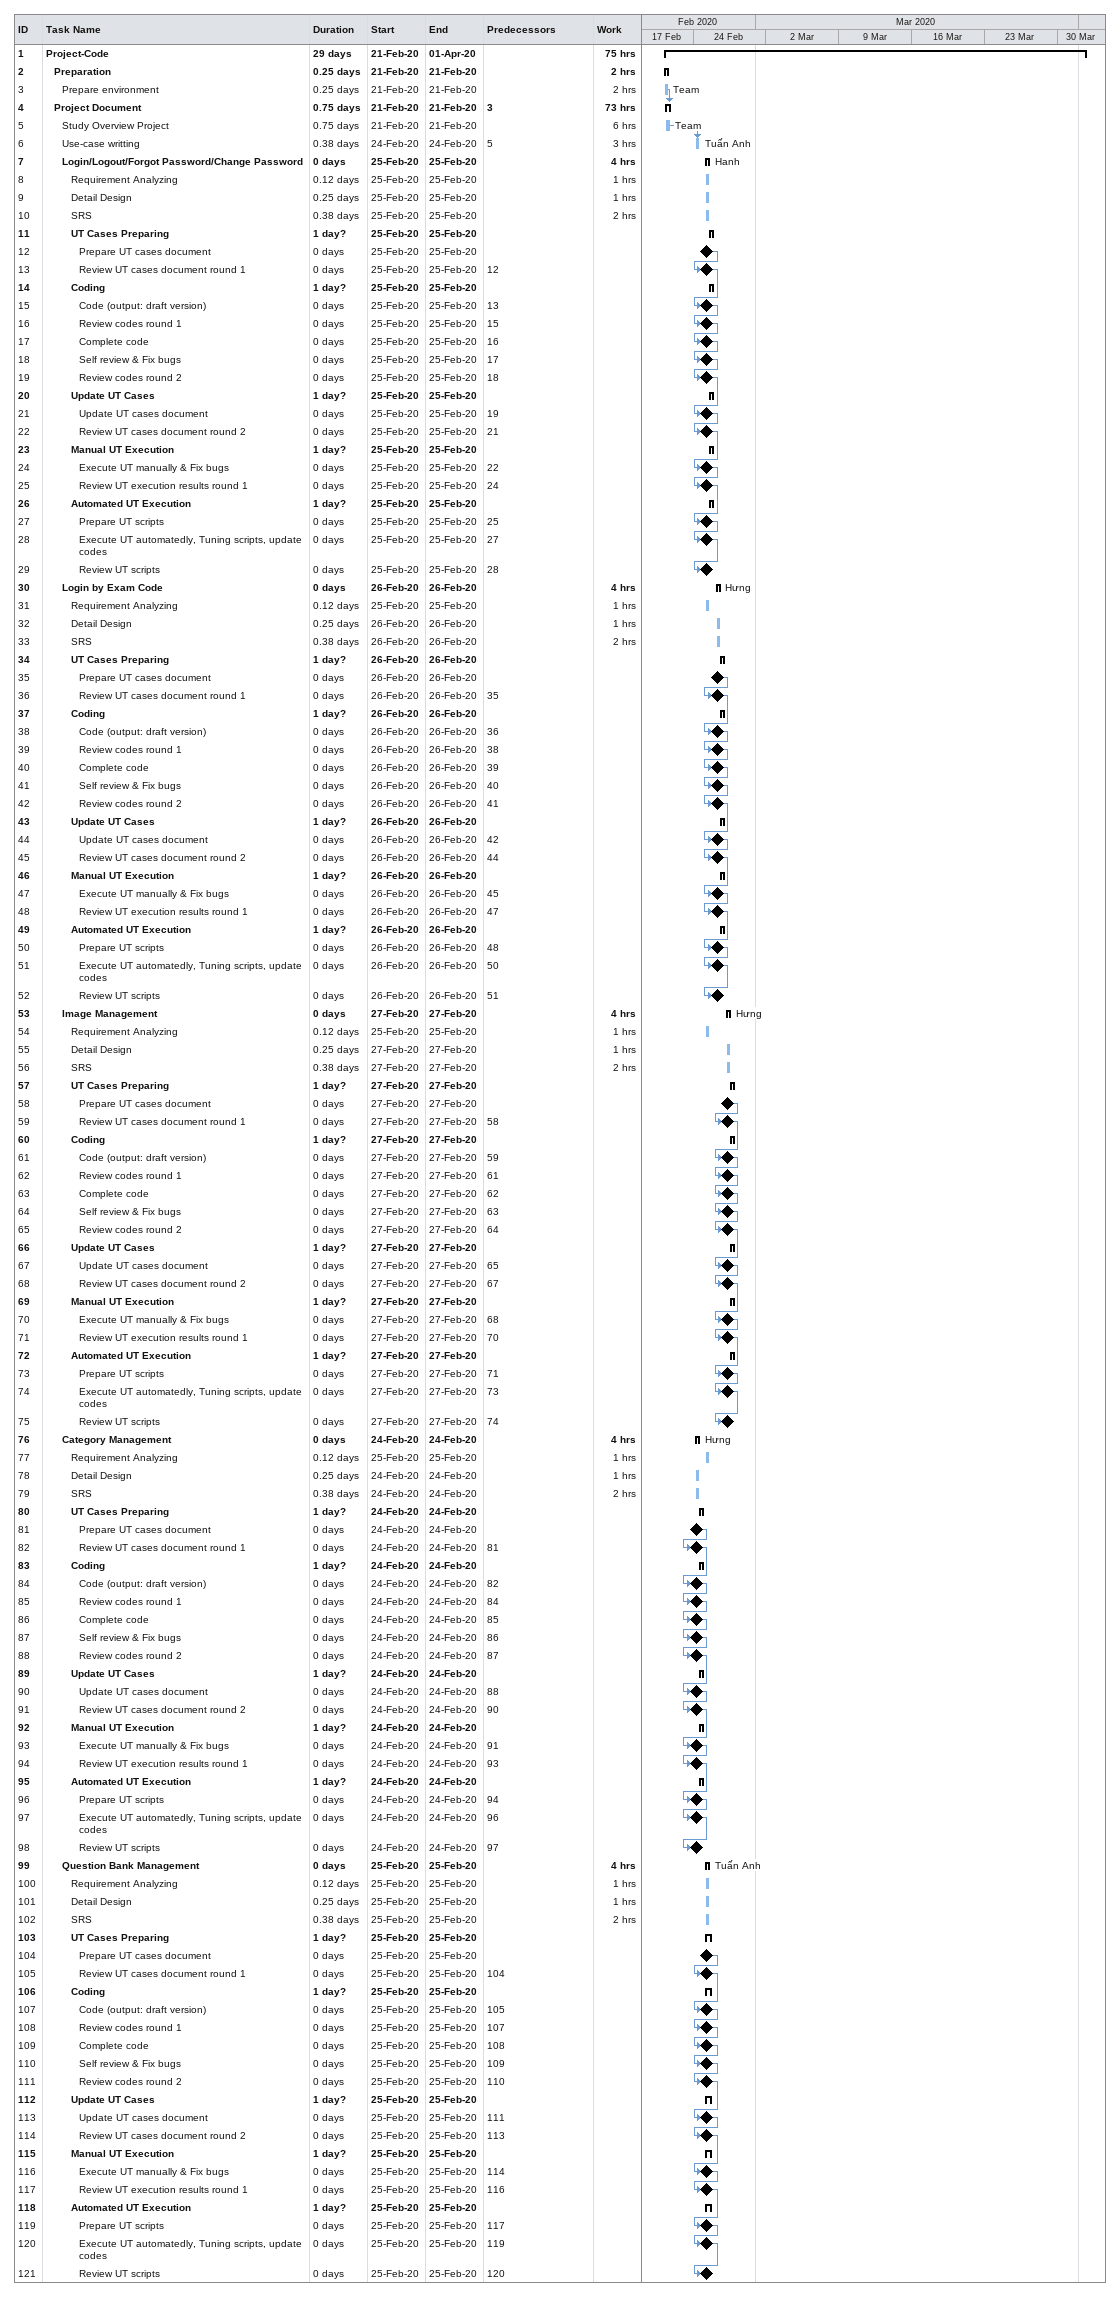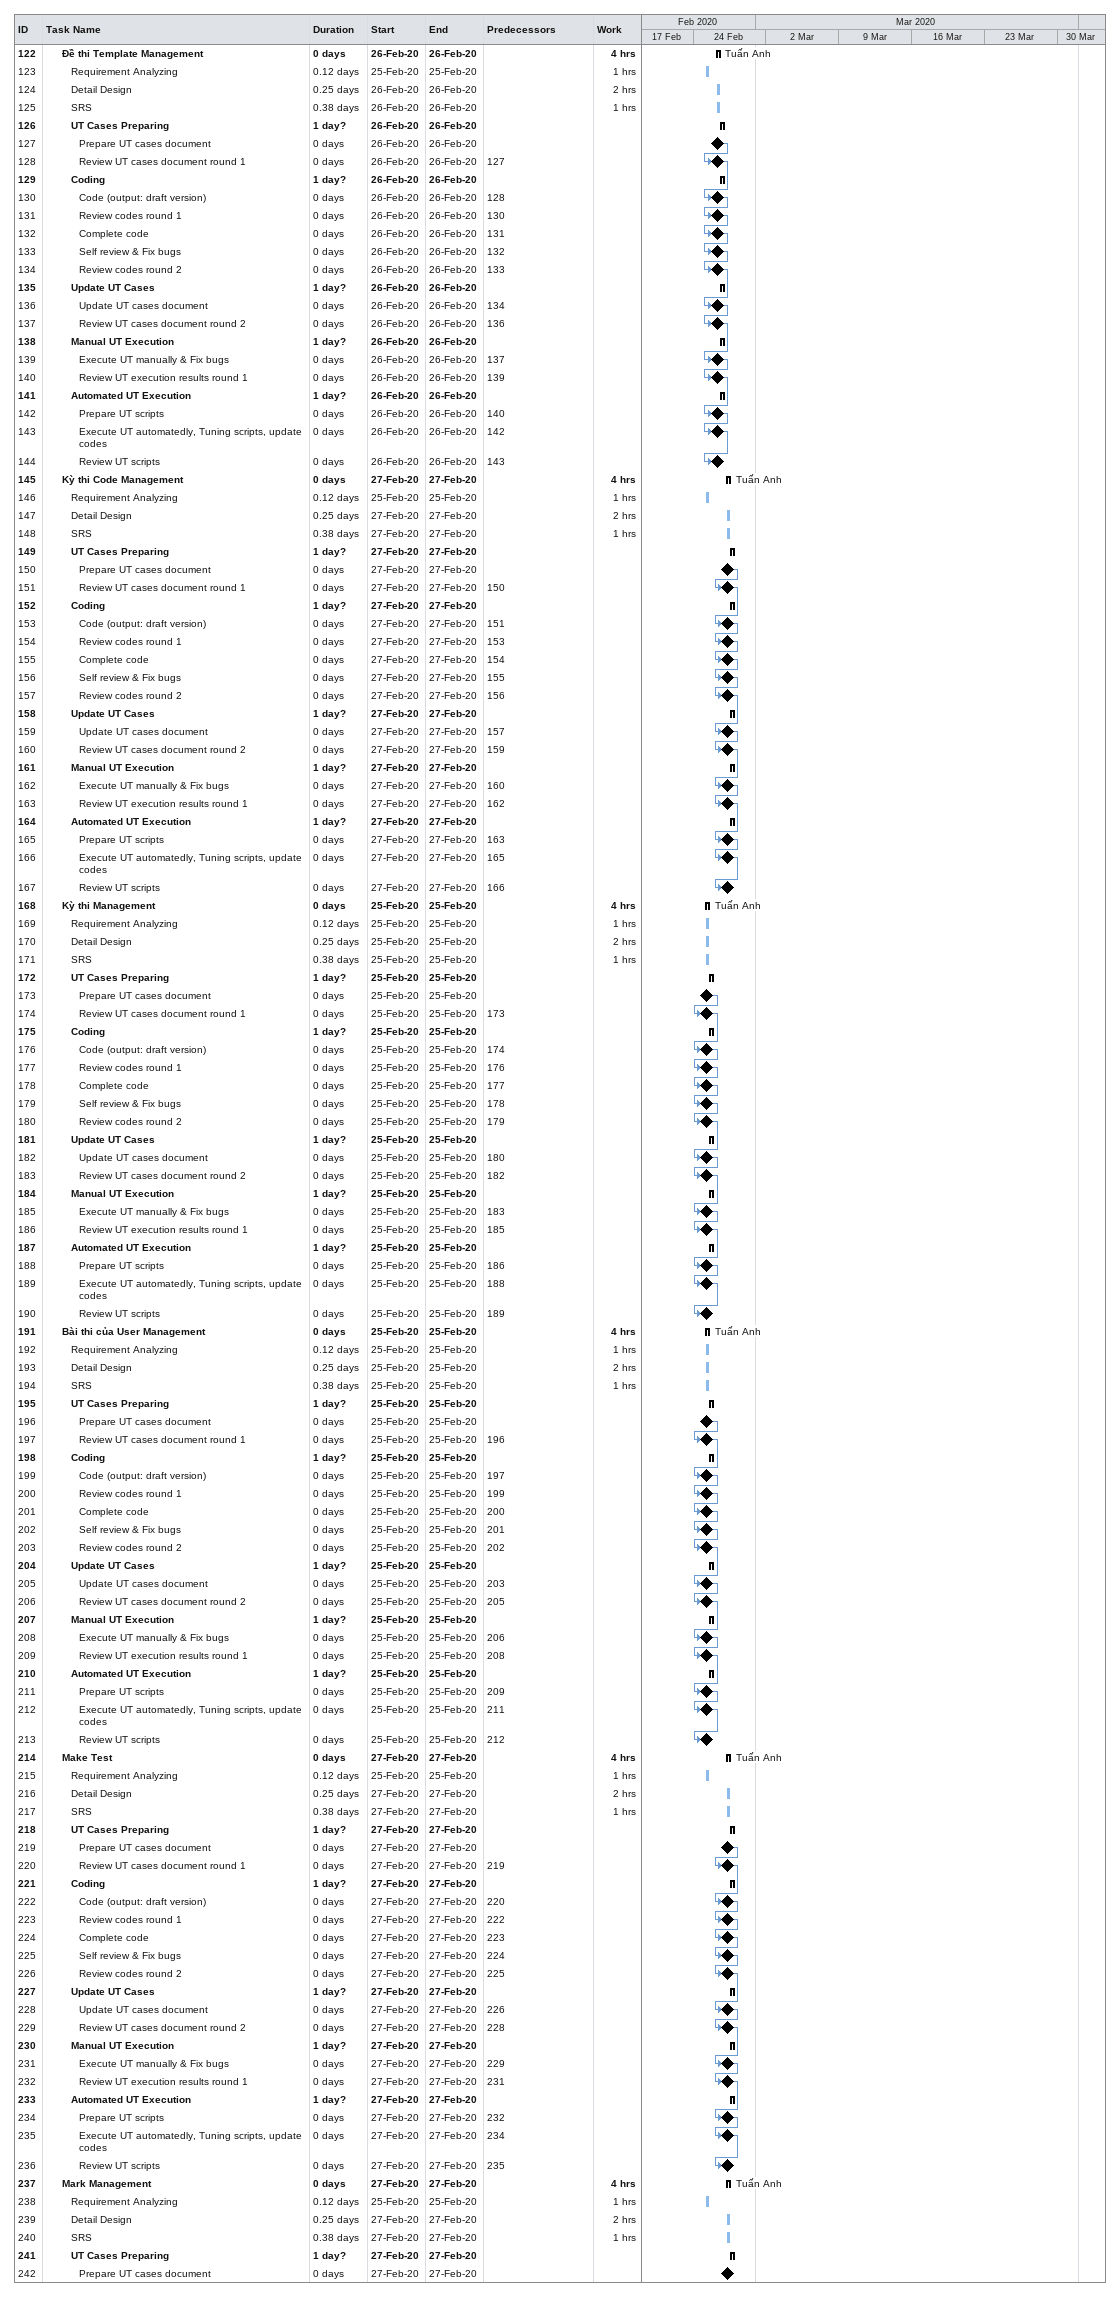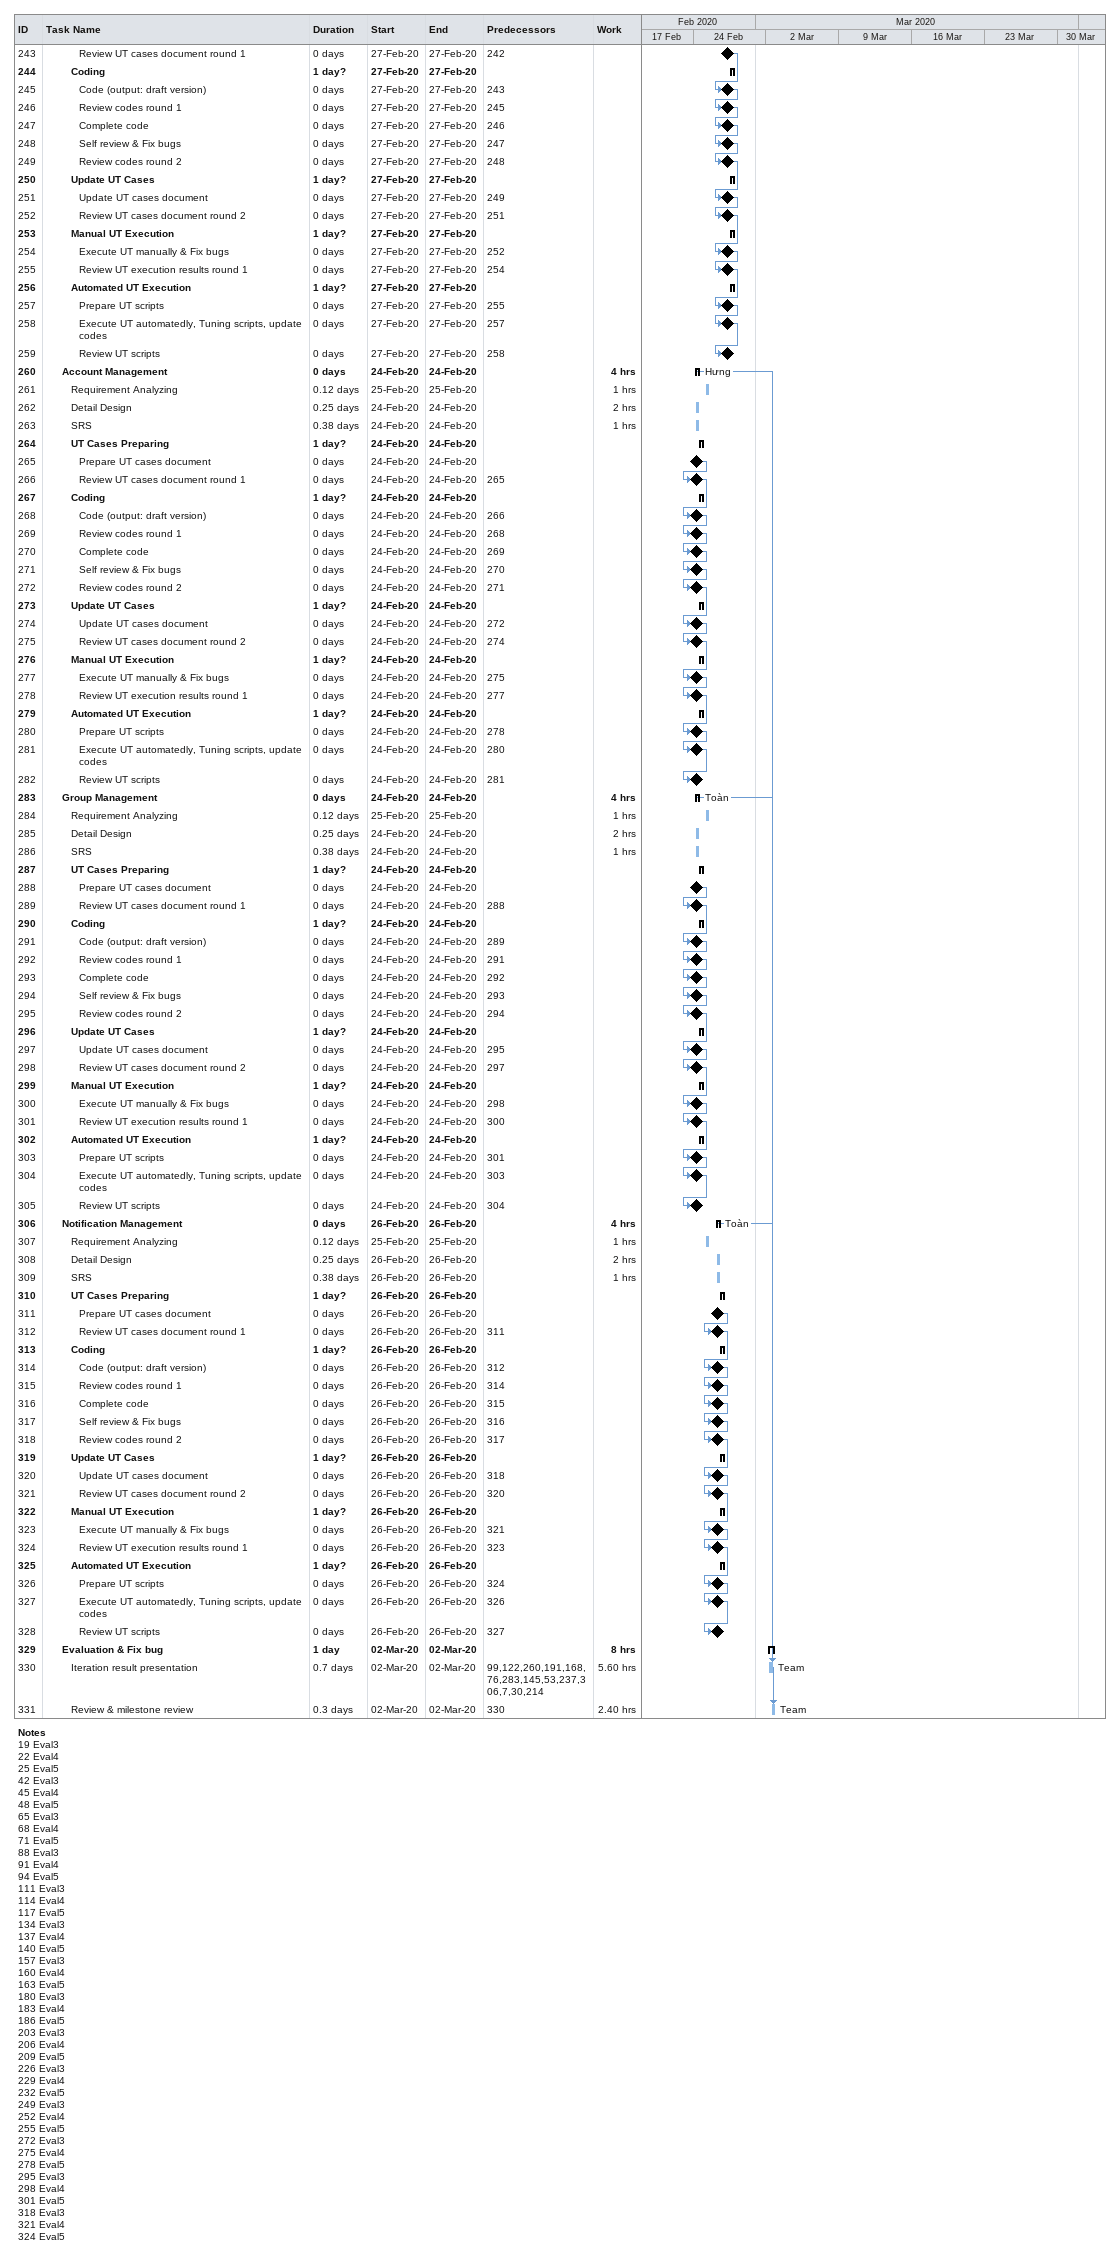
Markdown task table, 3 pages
| ID | Level | Task | Duration | Start | Finish | Predecessors | Resources | Work (h) |
|---|---|---|---|---|---|---|---|---|
| 1 | 1 | **Project-Code** | 29d | 2020-02-21 | 2020-04-01 |  |  | 75 |
| 2 | 2 | **Preparation** | 0.25d | 2020-02-21 | 2020-02-21 |  |  | 2 |
| 3 | 3 | Prepare environment | 0.25d | 2020-02-21 | 2020-02-21 |  | Team | 2 |
| 4 | 2 | **Project Document** | 0.75d | 2020-02-21 | 2020-02-21 | 3 |  | 73 |
| 5 | 3 | Study Overview Project | 0.75d | 2020-02-21 | 2020-02-21 |  | Team | 6 |
| 6 | 3 | Use-case writting | 0.38d | 2020-02-24 | 2020-02-24 | 5 | Tuấn Anh | 3 |
| 7 | 3 | **Login/Logout/Forgot Password/Change Password** | 0d | 2020-02-25 | 2020-02-25 |  | Hanh | 4 |
| 8 | 4 | Requirement Analyzing | 0.12d | 2020-02-25 | 2020-02-25 |  |  | 1 |
| 9 | 4 | Detail Design | 0.25d | 2020-02-25 | 2020-02-25 |  |  | 1 |
| 10 | 4 | SRS | 0.38d | 2020-02-25 | 2020-02-25 |  |  | 2 |
| 11 | 4 | **UT Cases Preparing** | 1d? | 2020-02-25 | 2020-02-25 |  |  |  |
| 12 | 5 | Prepare UT cases document | 0d | 2020-02-25 | 2020-02-25 |  |  |  |
| 13 | 5 | Review UT cases document round 1 | 0d | 2020-02-25 | 2020-02-25 | 12 |  |  |
| 14 | 4 | **Coding** | 1d? | 2020-02-25 | 2020-02-25 |  |  |  |
| 15 | 5 | Code (output: draft version) | 0d | 2020-02-25 | 2020-02-25 | 13 |  |  |
| 16 | 5 | Review codes round 1 | 0d | 2020-02-25 | 2020-02-25 | 15 |  |  |
| 17 | 5 | Complete code | 0d | 2020-02-25 | 2020-02-25 | 16 |  |  |
| 18 | 5 | Self review & Fix bugs | 0d | 2020-02-25 | 2020-02-25 | 17 |  |  |
| 19 | 5 | Review codes round 2 | 0d | 2020-02-25 | 2020-02-25 | 18 |  |  |
| 20 | 4 | **Update UT Cases** | 1d? | 2020-02-25 | 2020-02-25 |  |  |  |
| 21 | 5 | Update UT cases document | 0d | 2020-02-25 | 2020-02-25 | 19 |  |  |
| 22 | 5 | Review UT cases document round 2 | 0d | 2020-02-25 | 2020-02-25 | 21 |  |  |
| 23 | 4 | **Manual UT Execution** | 1d? | 2020-02-25 | 2020-02-25 |  |  |  |
| 24 | 5 | Execute UT manually & Fix bugs | 0d | 2020-02-25 | 2020-02-25 | 22 |  |  |
| 25 | 5 | Review UT execution results round 1 | 0d | 2020-02-25 | 2020-02-25 | 24 |  |  |
| 26 | 4 | **Automated UT Execution** | 1d? | 2020-02-25 | 2020-02-25 |  |  |  |
| 27 | 5 | Prepare UT scripts | 0d | 2020-02-25 | 2020-02-25 | 25 |  |  |
| 28 | 5 | Execute UT automatedly, Tuning scripts, update codes | 0d | 2020-02-25 | 2020-02-25 | 27 |  |  |
| 29 | 5 | Review UT scripts | 0d | 2020-02-25 | 2020-02-25 | 28 |  |  |
| 30 | 3 | **Login by Exam Code** | 0d | 2020-02-26 | 2020-02-26 |  | Hưng | 4 |
| 31 | 4 | Requirement Analyzing | 0.12d | 2020-02-25 | 2020-02-25 |  |  | 1 |
| 32 | 4 | Detail Design | 0.25d | 2020-02-26 | 2020-02-26 |  |  | 1 |
| 33 | 4 | SRS | 0.38d | 2020-02-26 | 2020-02-26 |  |  | 2 |
| 34 | 4 | **UT Cases Preparing** | 1d? | 2020-02-26 | 2020-02-26 |  |  |  |
| 35 | 5 | Prepare UT cases document | 0d | 2020-02-26 | 2020-02-26 |  |  |  |
| 36 | 5 | Review UT cases document round 1 | 0d | 2020-02-26 | 2020-02-26 | 35 |  |  |
| 37 | 4 | **Coding** | 1d? | 2020-02-26 | 2020-02-26 |  |  |  |
| 38 | 5 | Code (output: draft version) | 0d | 2020-02-26 | 2020-02-26 | 36 |  |  |
| 39 | 5 | Review codes round 1 | 0d | 2020-02-26 | 2020-02-26 | 38 |  |  |
| 40 | 5 | Complete code | 0d | 2020-02-26 | 2020-02-26 | 39 |  |  |
| 41 | 5 | Self review & Fix bugs | 0d | 2020-02-26 | 2020-02-26 | 40 |  |  |
| 42 | 5 | Review codes round 2 | 0d | 2020-02-26 | 2020-02-26 | 41 |  |  |
| 43 | 4 | **Update UT Cases** | 1d? | 2020-02-26 | 2020-02-26 |  |  |  |
| 44 | 5 | Update UT cases document | 0d | 2020-02-26 | 2020-02-26 | 42 |  |  |
| 45 | 5 | Review UT cases document round 2 | 0d | 2020-02-26 | 2020-02-26 | 44 |  |  |
| 46 | 4 | **Manual UT Execution** | 1d? | 2020-02-26 | 2020-02-26 |  |  |  |
| 47 | 5 | Execute UT manually & Fix bugs | 0d | 2020-02-26 | 2020-02-26 | 45 |  |  |
| 48 | 5 | Review UT execution results round 1 | 0d | 2020-02-26 | 2020-02-26 | 47 |  |  |
| 49 | 4 | **Automated UT Execution** | 1d? | 2020-02-26 | 2020-02-26 |  |  |  |
| 50 | 5 | Prepare UT scripts | 0d | 2020-02-26 | 2020-02-26 | 48 |  |  |
| 51 | 5 | Execute UT automatedly, Tuning scripts, update codes | 0d | 2020-02-26 | 2020-02-26 | 50 |  |  |
| 52 | 5 | Review UT scripts | 0d | 2020-02-26 | 2020-02-26 | 51 |  |  |
| 53 | 3 | **Image Management** | 0d | 2020-02-27 | 2020-02-27 |  | Hưng | 4 |
| 54 | 4 | Requirement Analyzing | 0.12d | 2020-02-25 | 2020-02-25 |  |  | 1 |
| 55 | 4 | Detail Design | 0.25d | 2020-02-27 | 2020-02-27 |  |  | 1 |
| 56 | 4 | SRS | 0.38d | 2020-02-27 | 2020-02-27 |  |  | 2 |
| 57 | 4 | **UT Cases Preparing** | 1d? | 2020-02-27 | 2020-02-27 |  |  |  |
| 58 | 5 | Prepare UT cases document | 0d | 2020-02-27 | 2020-02-27 |  |  |  |
| 59 | 5 | Review UT cases document round 1 | 0d | 2020-02-27 | 2020-02-27 | 58 |  |  |
| 60 | 4 | **Coding** | 1d? | 2020-02-27 | 2020-02-27 |  |  |  |
| 61 | 5 | Code (output: draft version) | 0d | 2020-02-27 | 2020-02-27 | 59 |  |  |
| 62 | 5 | Review codes round 1 | 0d | 2020-02-27 | 2020-02-27 | 61 |  |  |
| 63 | 5 | Complete code | 0d | 2020-02-27 | 2020-02-27 | 62 |  |  |
| 64 | 5 | Self review & Fix bugs | 0d | 2020-02-27 | 2020-02-27 | 63 |  |  |
| 65 | 5 | Review codes round 2 | 0d | 2020-02-27 | 2020-02-27 | 64 |  |  |
| 66 | 4 | **Update UT Cases** | 1d? | 2020-02-27 | 2020-02-27 |  |  |  |
| 67 | 5 | Update UT cases document | 0d | 2020-02-27 | 2020-02-27 | 65 |  |  |
| 68 | 5 | Review UT cases document round 2 | 0d | 2020-02-27 | 2020-02-27 | 67 |  |  |
| 69 | 4 | **Manual UT Execution** | 1d? | 2020-02-27 | 2020-02-27 |  |  |  |
| 70 | 5 | Execute UT manually & Fix bugs | 0d | 2020-02-27 | 2020-02-27 | 68 |  |  |
| 71 | 5 | Review UT execution results round 1 | 0d | 2020-02-27 | 2020-02-27 | 70 |  |  |
| 72 | 4 | **Automated UT Execution** | 1d? | 2020-02-27 | 2020-02-27 |  |  |  |
| 73 | 5 | Prepare UT scripts | 0d | 2020-02-27 | 2020-02-27 | 71 |  |  |
| 74 | 5 | Execute UT automatedly, Tuning scripts, update codes | 0d | 2020-02-27 | 2020-02-27 | 73 |  |  |
| 75 | 5 | Review UT scripts | 0d | 2020-02-27 | 2020-02-27 | 74 |  |  |
| 76 | 3 | **Category Management** | 0d | 2020-02-24 | 2020-02-24 |  | Hưng | 4 |
| 77 | 4 | Requirement Analyzing | 0.12d | 2020-02-25 | 2020-02-25 |  |  | 1 |
| 78 | 4 | Detail Design | 0.25d | 2020-02-24 | 2020-02-24 |  |  | 1 |
| 79 | 4 | SRS | 0.38d | 2020-02-24 | 2020-02-24 |  |  | 2 |
| 80 | 4 | **UT Cases Preparing** | 1d? | 2020-02-24 | 2020-02-24 |  |  |  |
| 81 | 5 | Prepare UT cases document | 0d | 2020-02-24 | 2020-02-24 |  |  |  |
| 82 | 5 | Review UT cases document round 1 | 0d | 2020-02-24 | 2020-02-24 | 81 |  |  |
| 83 | 4 | **Coding** | 1d? | 2020-02-24 | 2020-02-24 |  |  |  |
| 84 | 5 | Code (output: draft version) | 0d | 2020-02-24 | 2020-02-24 | 82 |  |  |
| 85 | 5 | Review codes round 1 | 0d | 2020-02-24 | 2020-02-24 | 84 |  |  |
| 86 | 5 | Complete code | 0d | 2020-02-24 | 2020-02-24 | 85 |  |  |
| 87 | 5 | Self review & Fix bugs | 0d | 2020-02-24 | 2020-02-24 | 86 |  |  |
| 88 | 5 | Review codes round 2 | 0d | 2020-02-24 | 2020-02-24 | 87 |  |  |
| 89 | 4 | **Update UT Cases** | 1d? | 2020-02-24 | 2020-02-24 |  |  |  |
| 90 | 5 | Update UT cases document | 0d | 2020-02-24 | 2020-02-24 | 88 |  |  |
| 91 | 5 | Review UT cases document round 2 | 0d | 2020-02-24 | 2020-02-24 | 90 |  |  |
| 92 | 4 | **Manual UT Execution** | 1d? | 2020-02-24 | 2020-02-24 |  |  |  |
| 93 | 5 | Execute UT manually & Fix bugs | 0d | 2020-02-24 | 2020-02-24 | 91 |  |  |
| 94 | 5 | Review UT execution results round 1 | 0d | 2020-02-24 | 2020-02-24 | 93 |  |  |
| 95 | 4 | **Automated UT Execution** | 1d? | 2020-02-24 | 2020-02-24 |  |  |  |
| 96 | 5 | Prepare UT scripts | 0d | 2020-02-24 | 2020-02-24 | 94 |  |  |
| 97 | 5 | Execute UT automatedly, Tuning scripts, update codes | 0d | 2020-02-24 | 2020-02-24 | 96 |  |  |
| 98 | 5 | Review UT scripts | 0d | 2020-02-24 | 2020-02-24 | 97 |  |  |
| 99 | 3 | **Question Bank Management** | 0d | 2020-02-25 | 2020-02-25 |  | Tuấn Anh | 4 |
| 100 | 4 | Requirement Analyzing | 0.12d | 2020-02-25 | 2020-02-25 |  |  | 1 |
| 101 | 4 | Detail Design | 0.25d | 2020-02-25 | 2020-02-25 |  |  | 1 |
| 102 | 4 | SRS | 0.38d | 2020-02-25 | 2020-02-25 |  |  | 2 |
| 103 | 4 | **UT Cases Preparing** | 1d? | 2020-02-25 | 2020-02-25 |  |  |  |
| 104 | 5 | Prepare UT cases document | 0d | 2020-02-25 | 2020-02-25 |  |  |  |
| 105 | 5 | Review UT cases document round 1 | 0d | 2020-02-25 | 2020-02-25 | 104 |  |  |
| 106 | 4 | **Coding** | 1d? | 2020-02-25 | 2020-02-25 |  |  |  |
| 107 | 5 | Code (output: draft version) | 0d | 2020-02-25 | 2020-02-25 | 105 |  |  |
| 108 | 5 | Review codes round 1 | 0d | 2020-02-25 | 2020-02-25 | 107 |  |  |
| 109 | 5 | Complete code | 0d | 2020-02-25 | 2020-02-25 | 108 |  |  |
| 110 | 5 | Self review & Fix bugs | 0d | 2020-02-25 | 2020-02-25 | 109 |  |  |
| 111 | 5 | Review codes round 2 | 0d | 2020-02-25 | 2020-02-25 | 110 |  |  |
| 112 | 4 | **Update UT Cases** | 1d? | 2020-02-25 | 2020-02-25 |  |  |  |
| 113 | 5 | Update UT cases document | 0d | 2020-02-25 | 2020-02-25 | 111 |  |  |
| 114 | 5 | Review UT cases document round 2 | 0d | 2020-02-25 | 2020-02-25 | 113 |  |  |
| 115 | 4 | **Manual UT Execution** | 1d? | 2020-02-25 | 2020-02-25 |  |  |  |
| 116 | 5 | Execute UT manually & Fix bugs | 0d | 2020-02-25 | 2020-02-25 | 114 |  |  |
| 117 | 5 | Review UT execution results round 1 | 0d | 2020-02-25 | 2020-02-25 | 116 |  |  |
| 118 | 4 | **Automated UT Execution** | 1d? | 2020-02-25 | 2020-02-25 |  |  |  |
| 119 | 5 | Prepare UT scripts | 0d | 2020-02-25 | 2020-02-25 | 117 |  |  |
| 120 | 5 | Execute UT automatedly, Tuning scripts, update codes | 0d | 2020-02-25 | 2020-02-25 | 119 |  |  |
| 121 | 5 | Review UT scripts | 0d | 2020-02-25 | 2020-02-25 | 120 |  |  |
| 122 | 3 | **Đề thi Template Management** | 0d | 2020-02-26 | 2020-02-26 |  | Tuấn Anh | 4 |
| 123 | 4 | Requirement Analyzing | 0.12d | 2020-02-25 | 2020-02-25 |  |  | 1 |
| 124 | 4 | Detail Design | 0.25d | 2020-02-26 | 2020-02-26 |  |  | 2 |
| 125 | 4 | SRS | 0.38d | 2020-02-26 | 2020-02-26 |  |  | 1 |
| 126 | 4 | **UT Cases Preparing** | 1d? | 2020-02-26 | 2020-02-26 |  |  |  |
| 127 | 5 | Prepare UT cases document | 0d | 2020-02-26 | 2020-02-26 |  |  |  |
| 128 | 5 | Review UT cases document round 1 | 0d | 2020-02-26 | 2020-02-26 | 127 |  |  |
| 129 | 4 | **Coding** | 1d? | 2020-02-26 | 2020-02-26 |  |  |  |
| 130 | 5 | Code (output: draft version) | 0d | 2020-02-26 | 2020-02-26 | 128 |  |  |
| 131 | 5 | Review codes round 1 | 0d | 2020-02-26 | 2020-02-26 | 130 |  |  |
| 132 | 5 | Complete code | 0d | 2020-02-26 | 2020-02-26 | 131 |  |  |
| 133 | 5 | Self review & Fix bugs | 0d | 2020-02-26 | 2020-02-26 | 132 |  |  |
| 134 | 5 | Review codes round 2 | 0d | 2020-02-26 | 2020-02-26 | 133 |  |  |
| 135 | 4 | **Update UT Cases** | 1d? | 2020-02-26 | 2020-02-26 |  |  |  |
| 136 | 5 | Update UT cases document | 0d | 2020-02-26 | 2020-02-26 | 134 |  |  |
| 137 | 5 | Review UT cases document round 2 | 0d | 2020-02-26 | 2020-02-26 | 136 |  |  |
| 138 | 4 | **Manual UT Execution** | 1d? | 2020-02-26 | 2020-02-26 |  |  |  |
| 139 | 5 | Execute UT manually & Fix bugs | 0d | 2020-02-26 | 2020-02-26 | 137 |  |  |
| 140 | 5 | Review UT execution results round 1 | 0d | 2020-02-26 | 2020-02-26 | 139 |  |  |
| 141 | 4 | **Automated UT Execution** | 1d? | 2020-02-26 | 2020-02-26 |  |  |  |
| 142 | 5 | Prepare UT scripts | 0d | 2020-02-26 | 2020-02-26 | 140 |  |  |
| 143 | 5 | Execute UT automatedly, Tuning scripts, update codes | 0d | 2020-02-26 | 2020-02-26 | 142 |  |  |
| 144 | 5 | Review UT scripts | 0d | 2020-02-26 | 2020-02-26 | 143 |  |  |
| 145 | 3 | **Kỳ thi Code Management** | 0d | 2020-02-27 | 2020-02-27 |  | Tuấn Anh | 4 |
| 146 | 4 | Requirement Analyzing | 0.12d | 2020-02-25 | 2020-02-25 |  |  | 1 |
| 147 | 4 | Detail Design | 0.25d | 2020-02-27 | 2020-02-27 |  |  | 2 |
| 148 | 4 | SRS | 0.38d | 2020-02-27 | 2020-02-27 |  |  | 1 |
| 149 | 4 | **UT Cases Preparing** | 1d? | 2020-02-27 | 2020-02-27 |  |  |  |
| 150 | 5 | Prepare UT cases document | 0d | 2020-02-27 | 2020-02-27 |  |  |  |
| 151 | 5 | Review UT cases document round 1 | 0d | 2020-02-27 | 2020-02-27 | 150 |  |  |
| 152 | 4 | **Coding** | 1d? | 2020-02-27 | 2020-02-27 |  |  |  |
| 153 | 5 | Code (output: draft version) | 0d | 2020-02-27 | 2020-02-27 | 151 |  |  |
| 154 | 5 | Review codes round 1 | 0d | 2020-02-27 | 2020-02-27 | 153 |  |  |
| 155 | 5 | Complete code | 0d | 2020-02-27 | 2020-02-27 | 154 |  |  |
| 156 | 5 | Self review & Fix bugs | 0d | 2020-02-27 | 2020-02-27 | 155 |  |  |
| 157 | 5 | Review codes round 2 | 0d | 2020-02-27 | 2020-02-27 | 156 |  |  |
| 158 | 4 | **Update UT Cases** | 1d? | 2020-02-27 | 2020-02-27 |  |  |  |
| 159 | 5 | Update UT cases document | 0d | 2020-02-27 | 2020-02-27 | 157 |  |  |
| 160 | 5 | Review UT cases document round 2 | 0d | 2020-02-27 | 2020-02-27 | 159 |  |  |
| 161 | 4 | **Manual UT Execution** | 1d? | 2020-02-27 | 2020-02-27 |  |  |  |
| 162 | 5 | Execute UT manually & Fix bugs | 0d | 2020-02-27 | 2020-02-27 | 160 |  |  |
| 163 | 5 | Review UT execution results round 1 | 0d | 2020-02-27 | 2020-02-27 | 162 |  |  |
| 164 | 4 | **Automated UT Execution** | 1d? | 2020-02-27 | 2020-02-27 |  |  |  |
| 165 | 5 | Prepare UT scripts | 0d | 2020-02-27 | 2020-02-27 | 163 |  |  |
| 166 | 5 | Execute UT automatedly, Tuning scripts, update codes | 0d | 2020-02-27 | 2020-02-27 | 165 |  |  |
| 167 | 5 | Review UT scripts | 0d | 2020-02-27 | 2020-02-27 | 166 |  |  |
| 168 | 3 | **Kỳ thi Management** | 0d | 2020-02-25 | 2020-02-25 |  | Tuấn Anh | 4 |
| 169 | 4 | Requirement Analyzing | 0.12d | 2020-02-25 | 2020-02-25 |  |  | 1 |
| 170 | 4 | Detail Design | 0.25d | 2020-02-25 | 2020-02-25 |  |  | 2 |
| 171 | 4 | SRS | 0.38d | 2020-02-25 | 2020-02-25 |  |  | 1 |
| 172 | 4 | **UT Cases Preparing** | 1d? | 2020-02-25 | 2020-02-25 |  |  |  |
| 173 | 5 | Prepare UT cases document | 0d | 2020-02-25 | 2020-02-25 |  |  |  |
| 174 | 5 | Review UT cases document round 1 | 0d | 2020-02-25 | 2020-02-25 | 173 |  |  |
| 175 | 4 | **Coding** | 1d? | 2020-02-25 | 2020-02-25 |  |  |  |
| 176 | 5 | Code (output: draft version) | 0d | 2020-02-25 | 2020-02-25 | 174 |  |  |
| 177 | 5 | Review codes round 1 | 0d | 2020-02-25 | 2020-02-25 | 176 |  |  |
| 178 | 5 | Complete code | 0d | 2020-02-25 | 2020-02-25 | 177 |  |  |
| 179 | 5 | Self review & Fix bugs | 0d | 2020-02-25 | 2020-02-25 | 178 |  |  |
| 180 | 5 | Review codes round 2 | 0d | 2020-02-25 | 2020-02-25 | 179 |  |  |
| 181 | 4 | **Update UT Cases** | 1d? | 2020-02-25 | 2020-02-25 |  |  |  |
| 182 | 5 | Update UT cases document | 0d | 2020-02-25 | 2020-02-25 | 180 |  |  |
| 183 | 5 | Review UT cases document round 2 | 0d | 2020-02-25 | 2020-02-25 | 182 |  |  |
| 184 | 4 | **Manual UT Execution** | 1d? | 2020-02-25 | 2020-02-25 |  |  |  |
| 185 | 5 | Execute UT manually & Fix bugs | 0d | 2020-02-25 | 2020-02-25 | 183 |  |  |
| 186 | 5 | Review UT execution results round 1 | 0d | 2020-02-25 | 2020-02-25 | 185 |  |  |
| 187 | 4 | **Automated UT Execution** | 1d? | 2020-02-25 | 2020-02-25 |  |  |  |
| 188 | 5 | Prepare UT scripts | 0d | 2020-02-25 | 2020-02-25 | 186 |  |  |
| 189 | 5 | Execute UT automatedly, Tuning scripts, update codes | 0d | 2020-02-25 | 2020-02-25 | 188 |  |  |
| 190 | 5 | Review UT scripts | 0d | 2020-02-25 | 2020-02-25 | 189 |  |  |
| 191 | 3 | **Bài thi của User Management** | 0d | 2020-02-25 | 2020-02-25 |  | Tuấn Anh | 4 |
| 192 | 4 | Requirement Analyzing | 0.12d | 2020-02-25 | 2020-02-25 |  |  | 1 |
| 193 | 4 | Detail Design | 0.25d | 2020-02-25 | 2020-02-25 |  |  | 2 |
| 194 | 4 | SRS | 0.38d | 2020-02-25 | 2020-02-25 |  |  | 1 |
| 195 | 4 | **UT Cases Preparing** | 1d? | 2020-02-25 | 2020-02-25 |  |  |  |
| 196 | 5 | Prepare UT cases document | 0d | 2020-02-25 | 2020-02-25 |  |  |  |
| 197 | 5 | Review UT cases document round 1 | 0d | 2020-02-25 | 2020-02-25 | 196 |  |  |
| 198 | 4 | **Coding** | 1d? | 2020-02-25 | 2020-02-25 |  |  |  |
| 199 | 5 | Code (output: draft version) | 0d | 2020-02-25 | 2020-02-25 | 197 |  |  |
| 200 | 5 | Review codes round 1 | 0d | 2020-02-25 | 2020-02-25 | 199 |  |  |
| 201 | 5 | Complete code | 0d | 2020-02-25 | 2020-02-25 | 200 |  |  |
| 202 | 5 | Self review & Fix bugs | 0d | 2020-02-25 | 2020-02-25 | 201 |  |  |
| 203 | 5 | Review codes round 2 | 0d | 2020-02-25 | 2020-02-25 | 202 |  |  |
| 204 | 4 | **Update UT Cases** | 1d? | 2020-02-25 | 2020-02-25 |  |  |  |
| 205 | 5 | Update UT cases document | 0d | 2020-02-25 | 2020-02-25 | 203 |  |  |
| 206 | 5 | Review UT cases document round 2 | 0d | 2020-02-25 | 2020-02-25 | 205 |  |  |
| 207 | 4 | **Manual UT Execution** | 1d? | 2020-02-25 | 2020-02-25 |  |  |  |
| 208 | 5 | Execute UT manually & Fix bugs | 0d | 2020-02-25 | 2020-02-25 | 206 |  |  |
| 209 | 5 | Review UT execution results round 1 | 0d | 2020-02-25 | 2020-02-25 | 208 |  |  |
| 210 | 4 | **Automated UT Execution** | 1d? | 2020-02-25 | 2020-02-25 |  |  |  |
| 211 | 5 | Prepare UT scripts | 0d | 2020-02-25 | 2020-02-25 | 209 |  |  |
| 212 | 5 | Execute UT automatedly, Tuning scripts, update codes | 0d | 2020-02-25 | 2020-02-25 | 211 |  |  |
| 213 | 5 | Review UT scripts | 0d | 2020-02-25 | 2020-02-25 | 212 |  |  |
| 214 | 3 | **Make Test** | 0d | 2020-02-27 | 2020-02-27 |  | Tuấn Anh | 4 |
| 215 | 4 | Requirement Analyzing | 0.12d | 2020-02-25 | 2020-02-25 |  |  | 1 |
| 216 | 4 | Detail Design | 0.25d | 2020-02-27 | 2020-02-27 |  |  | 2 |
| 217 | 4 | SRS | 0.38d | 2020-02-27 | 2020-02-27 |  |  | 1 |
| 218 | 4 | **UT Cases Preparing** | 1d? | 2020-02-27 | 2020-02-27 |  |  |  |
| 219 | 5 | Prepare UT cases document | 0d | 2020-02-27 | 2020-02-27 |  |  |  |
| 220 | 5 | Review UT cases document round 1 | 0d | 2020-02-27 | 2020-02-27 | 219 |  |  |
| 221 | 4 | **Coding** | 1d? | 2020-02-27 | 2020-02-27 |  |  |  |
| 222 | 5 | Code (output: draft version) | 0d | 2020-02-27 | 2020-02-27 | 220 |  |  |
| 223 | 5 | Review codes round 1 | 0d | 2020-02-27 | 2020-02-27 | 222 |  |  |
| 224 | 5 | Complete code | 0d | 2020-02-27 | 2020-02-27 | 223 |  |  |
| 225 | 5 | Self review & Fix bugs | 0d | 2020-02-27 | 2020-02-27 | 224 |  |  |
| 226 | 5 | Review codes round 2 | 0d | 2020-02-27 | 2020-02-27 | 225 |  |  |
| 227 | 4 | **Update UT Cases** | 1d? | 2020-02-27 | 2020-02-27 |  |  |  |
| 228 | 5 | Update UT cases document | 0d | 2020-02-27 | 2020-02-27 | 226 |  |  |
| 229 | 5 | Review UT cases document round 2 | 0d | 2020-02-27 | 2020-02-27 | 228 |  |  |
| 230 | 4 | **Manual UT Execution** | 1d? | 2020-02-27 | 2020-02-27 |  |  |  |
| 231 | 5 | Execute UT manually & Fix bugs | 0d | 2020-02-27 | 2020-02-27 | 229 |  |  |
| 232 | 5 | Review UT execution results round 1 | 0d | 2020-02-27 | 2020-02-27 | 231 |  |  |
| 233 | 4 | **Automated UT Execution** | 1d? | 2020-02-27 | 2020-02-27 |  |  |  |
| 234 | 5 | Prepare UT scripts | 0d | 2020-02-27 | 2020-02-27 | 232 |  |  |
| 235 | 5 | Execute UT automatedly, Tuning scripts, update codes | 0d | 2020-02-27 | 2020-02-27 | 234 |  |  |
| 236 | 5 | Review UT scripts | 0d | 2020-02-27 | 2020-02-27 | 235 |  |  |
| 237 | 3 | **Mark Management** | 0d | 2020-02-27 | 2020-02-27 |  | Tuấn Anh | 4 |
| 238 | 4 | Requirement Analyzing | 0.12d | 2020-02-25 | 2020-02-25 |  |  | 1 |
| 239 | 4 | Detail Design | 0.25d | 2020-02-27 | 2020-02-27 |  |  | 2 |
| 240 | 4 | SRS | 0.38d | 2020-02-27 | 2020-02-27 |  |  | 1 |
| 241 | 4 | **UT Cases Preparing** | 1d? | 2020-02-27 | 2020-02-27 |  |  |  |
| 242 | 5 | Prepare UT cases document | 0d | 2020-02-27 | 2020-02-27 |  |  |  |
| 243 | 5 | Review UT cases document round 1 | 0d | 2020-02-27 | 2020-02-27 | 242 |  |  |
| 244 | 4 | **Coding** | 1d? | 2020-02-27 | 2020-02-27 |  |  |  |
| 245 | 5 | Code (output: draft version) | 0d | 2020-02-27 | 2020-02-27 | 243 |  |  |
| 246 | 5 | Review codes round 1 | 0d | 2020-02-27 | 2020-02-27 | 245 |  |  |
| 247 | 5 | Complete code | 0d | 2020-02-27 | 2020-02-27 | 246 |  |  |
| 248 | 5 | Self review & Fix bugs | 0d | 2020-02-27 | 2020-02-27 | 247 |  |  |
| 249 | 5 | Review codes round 2 | 0d | 2020-02-27 | 2020-02-27 | 248 |  |  |
| 250 | 4 | **Update UT Cases** | 1d? | 2020-02-27 | 2020-02-27 |  |  |  |
| 251 | 5 | Update UT cases document | 0d | 2020-02-27 | 2020-02-27 | 249 |  |  |
| 252 | 5 | Review UT cases document round 2 | 0d | 2020-02-27 | 2020-02-27 | 251 |  |  |
| 253 | 4 | **Manual UT Execution** | 1d? | 2020-02-27 | 2020-02-27 |  |  |  |
| 254 | 5 | Execute UT manually & Fix bugs | 0d | 2020-02-27 | 2020-02-27 | 252 |  |  |
| 255 | 5 | Review UT execution results round 1 | 0d | 2020-02-27 | 2020-02-27 | 254 |  |  |
| 256 | 4 | **Automated UT Execution** | 1d? | 2020-02-27 | 2020-02-27 |  |  |  |
| 257 | 5 | Prepare UT scripts | 0d | 2020-02-27 | 2020-02-27 | 255 |  |  |
| 258 | 5 | Execute UT automatedly, Tuning scripts, update codes | 0d | 2020-02-27 | 2020-02-27 | 257 |  |  |
| 259 | 5 | Review UT scripts | 0d | 2020-02-27 | 2020-02-27 | 258 |  |  |
| 260 | 3 | **Account Management** | 0d | 2020-02-24 | 2020-02-24 |  | Hưng | 4 |
| 261 | 4 | Requirement Analyzing | 0.12d | 2020-02-25 | 2020-02-25 |  |  | 1 |
| 262 | 4 | Detail Design | 0.25d | 2020-02-24 | 2020-02-24 |  |  | 2 |
| 263 | 4 | SRS | 0.38d | 2020-02-24 | 2020-02-24 |  |  | 1 |
| 264 | 4 | **UT Cases Preparing** | 1d? | 2020-02-24 | 2020-02-24 |  |  |  |
| 265 | 5 | Prepare UT cases document | 0d | 2020-02-24 | 2020-02-24 |  |  |  |
| 266 | 5 | Review UT cases document round 1 | 0d | 2020-02-24 | 2020-02-24 | 265 |  |  |
| 267 | 4 | **Coding** | 1d? | 2020-02-24 | 2020-02-24 |  |  |  |
| 268 | 5 | Code (output: draft version) | 0d | 2020-02-24 | 2020-02-24 | 266 |  |  |
| 269 | 5 | Review codes round 1 | 0d | 2020-02-24 | 2020-02-24 | 268 |  |  |
| 270 | 5 | Complete code | 0d | 2020-02-24 | 2020-02-24 | 269 |  |  |
| 271 | 5 | Self review & Fix bugs | 0d | 2020-02-24 | 2020-02-24 | 270 |  |  |
| 272 | 5 | Review codes round 2 | 0d | 2020-02-24 | 2020-02-24 | 271 |  |  |
| 273 | 4 | **Update UT Cases** | 1d? | 2020-02-24 | 2020-02-24 |  |  |  |
| 274 | 5 | Update UT cases document | 0d | 2020-02-24 | 2020-02-24 | 272 |  |  |
| 275 | 5 | Review UT cases document round 2 | 0d | 2020-02-24 | 2020-02-24 | 274 |  |  |
| 276 | 4 | **Manual UT Execution** | 1d? | 2020-02-24 | 2020-02-24 |  |  |  |
| 277 | 5 | Execute UT manually & Fix bugs | 0d | 2020-02-24 | 2020-02-24 | 275 |  |  |
| 278 | 5 | Review UT execution results round 1 | 0d | 2020-02-24 | 2020-02-24 | 277 |  |  |
| 279 | 4 | **Automated UT Execution** | 1d? | 2020-02-24 | 2020-02-24 |  |  |  |
| 280 | 5 | Prepare UT scripts | 0d | 2020-02-24 | 2020-02-24 | 278 |  |  |
| 281 | 5 | Execute UT automatedly, Tuning scripts, update codes | 0d | 2020-02-24 | 2020-02-24 | 280 |  |  |
| 282 | 5 | Review UT scripts | 0d | 2020-02-24 | 2020-02-24 | 281 |  |  |
| 283 | 3 | **Group Management** | 0d | 2020-02-24 | 2020-02-24 |  | Toàn | 4 |
| 284 | 4 | Requirement Analyzing | 0.12d | 2020-02-25 | 2020-02-25 |  |  | 1 |
| 285 | 4 | Detail Design | 0.25d | 2020-02-24 | 2020-02-24 |  |  | 2 |
| 286 | 4 | SRS | 0.38d | 2020-02-24 | 2020-02-24 |  |  | 1 |
| 287 | 4 | **UT Cases Preparing** | 1d? | 2020-02-24 | 2020-02-24 |  |  |  |
| 288 | 5 | Prepare UT cases document | 0d | 2020-02-24 | 2020-02-24 |  |  |  |
| 289 | 5 | Review UT cases document round 1 | 0d | 2020-02-24 | 2020-02-24 | 288 |  |  |
| 290 | 4 | **Coding** | 1d? | 2020-02-24 | 2020-02-24 |  |  |  |
| 291 | 5 | Code (output: draft version) | 0d | 2020-02-24 | 2020-02-24 | 289 |  |  |
| 292 | 5 | Review codes round 1 | 0d | 2020-02-24 | 2020-02-24 | 291 |  |  |
| 293 | 5 | Complete code | 0d | 2020-02-24 | 2020-02-24 | 292 |  |  |
| 294 | 5 | Self review & Fix bugs | 0d | 2020-02-24 | 2020-02-24 | 293 |  |  |
| 295 | 5 | Review codes round 2 | 0d | 2020-02-24 | 2020-02-24 | 294 |  |  |
| 296 | 4 | **Update UT Cases** | 1d? | 2020-02-24 | 2020-02-24 |  |  |  |
| 297 | 5 | Update UT cases document | 0d | 2020-02-24 | 2020-02-24 | 295 |  |  |
| 298 | 5 | Review UT cases document round 2 | 0d | 2020-02-24 | 2020-02-24 | 297 |  |  |
| 299 | 4 | **Manual UT Execution** | 1d? | 2020-02-24 | 2020-02-24 |  |  |  |
| 300 | 5 | Execute UT manually & Fix bugs | 0d | 2020-02-24 | 2020-02-24 | 298 |  |  |
| 301 | 5 | Review UT execution results round 1 | 0d | 2020-02-24 | 2020-02-24 | 300 |  |  |
| 302 | 4 | **Automated UT Execution** | 1d? | 2020-02-24 | 2020-02-24 |  |  |  |
| 303 | 5 | Prepare UT scripts | 0d | 2020-02-24 | 2020-02-24 | 301 |  |  |
| 304 | 5 | Execute UT automatedly, Tuning scripts, update codes | 0d | 2020-02-24 | 2020-02-24 | 303 |  |  |
| 305 | 5 | Review UT scripts | 0d | 2020-02-24 | 2020-02-24 | 304 |  |  |
| 306 | 3 | **Notification Management** | 0d | 2020-02-26 | 2020-02-26 |  | Toàn | 4 |
| 307 | 4 | Requirement Analyzing | 0.12d | 2020-02-25 | 2020-02-25 |  |  | 1 |
| 308 | 4 | Detail Design | 0.25d | 2020-02-26 | 2020-02-26 |  |  | 2 |
| 309 | 4 | SRS | 0.38d | 2020-02-26 | 2020-02-26 |  |  | 1 |
| 310 | 4 | **UT Cases Preparing** | 1d? | 2020-02-26 | 2020-02-26 |  |  |  |
| 311 | 5 | Prepare UT cases document | 0d | 2020-02-26 | 2020-02-26 |  |  |  |
| 312 | 5 | Review UT cases document round 1 | 0d | 2020-02-26 | 2020-02-26 | 311 |  |  |
| 313 | 4 | **Coding** | 1d? | 2020-02-26 | 2020-02-26 |  |  |  |
| 314 | 5 | Code (output: draft version) | 0d | 2020-02-26 | 2020-02-26 | 312 |  |  |
| 315 | 5 | Review codes round 1 | 0d | 2020-02-26 | 2020-02-26 | 314 |  |  |
| 316 | 5 | Complete code | 0d | 2020-02-26 | 2020-02-26 | 315 |  |  |
| 317 | 5 | Self review & Fix bugs | 0d | 2020-02-26 | 2020-02-26 | 316 |  |  |
| 318 | 5 | Review codes round 2 | 0d | 2020-02-26 | 2020-02-26 | 317 |  |  |
| 319 | 4 | **Update UT Cases** | 1d? | 2020-02-26 | 2020-02-26 |  |  |  |
| 320 | 5 | Update UT cases document | 0d | 2020-02-26 | 2020-02-26 | 318 |  |  |
| 321 | 5 | Review UT cases document round 2 | 0d | 2020-02-26 | 2020-02-26 | 320 |  |  |
| 322 | 4 | **Manual UT Execution** | 1d? | 2020-02-26 | 2020-02-26 |  |  |  |
| 323 | 5 | Execute UT manually & Fix bugs | 0d | 2020-02-26 | 2020-02-26 | 321 |  |  |
| 324 | 5 | Review UT execution results round 1 | 0d | 2020-02-26 | 2020-02-26 | 323 |  |  |
| 325 | 4 | **Automated UT Execution** | 1d? | 2020-02-26 | 2020-02-26 |  |  |  |
| 326 | 5 | Prepare UT scripts | 0d | 2020-02-26 | 2020-02-26 | 324 |  |  |
| 327 | 5 | Execute UT automatedly, Tuning scripts, update codes | 0d | 2020-02-26 | 2020-02-26 | 326 |  |  |
| 328 | 5 | Review UT scripts | 0d | 2020-02-26 | 2020-02-26 | 327 |  |  |
| 329 | 3 | **Evaluation & Fix bug** | 1d | 2020-03-02 | 2020-03-02 |  |  | 8 |
| 330 | 4 | Iteration result presentation | 0.7d | 2020-03-02 | 2020-03-02 | 99, 122, 260, 191, 168, 76, 283, 145, 53, 237, 306, 7, 30, 214 | Team | 5.60 |
| 331 | 4 | Review & milestone review | 0.3d | 2020-03-02 | 2020-03-02 | 330 | Team | 2.40 |

Notes
- 19: Eval3
- 22: Eval4
- 25: Eval5
- 42: Eval3
- 45: Eval4
- 48: Eval5
- 65: Eval3
- 68: Eval4
- 71: Eval5
- 88: Eval3
- 91: Eval4
- 94: Eval5
- 111: Eval3
- 114: Eval4
- 117: Eval5
- 134: Eval3
- 137: Eval4
- 140: Eval5
- 157: Eval3
- 160: Eval4
- 163: Eval5
- 180: Eval3
- 183: Eval4
- 186: Eval5
- 203: Eval3
- 206: Eval4
- 209: Eval5
- 226: Eval3
- 229: Eval4
- 232: Eval5
- 249: Eval3
- 252: Eval4
- 255: Eval5
- 272: Eval3
- 275: Eval4
- 278: Eval5
- 295: Eval3
- 298: Eval4
- 301: Eval5
- 318: Eval3
- 321: Eval4
- 324: Eval5
